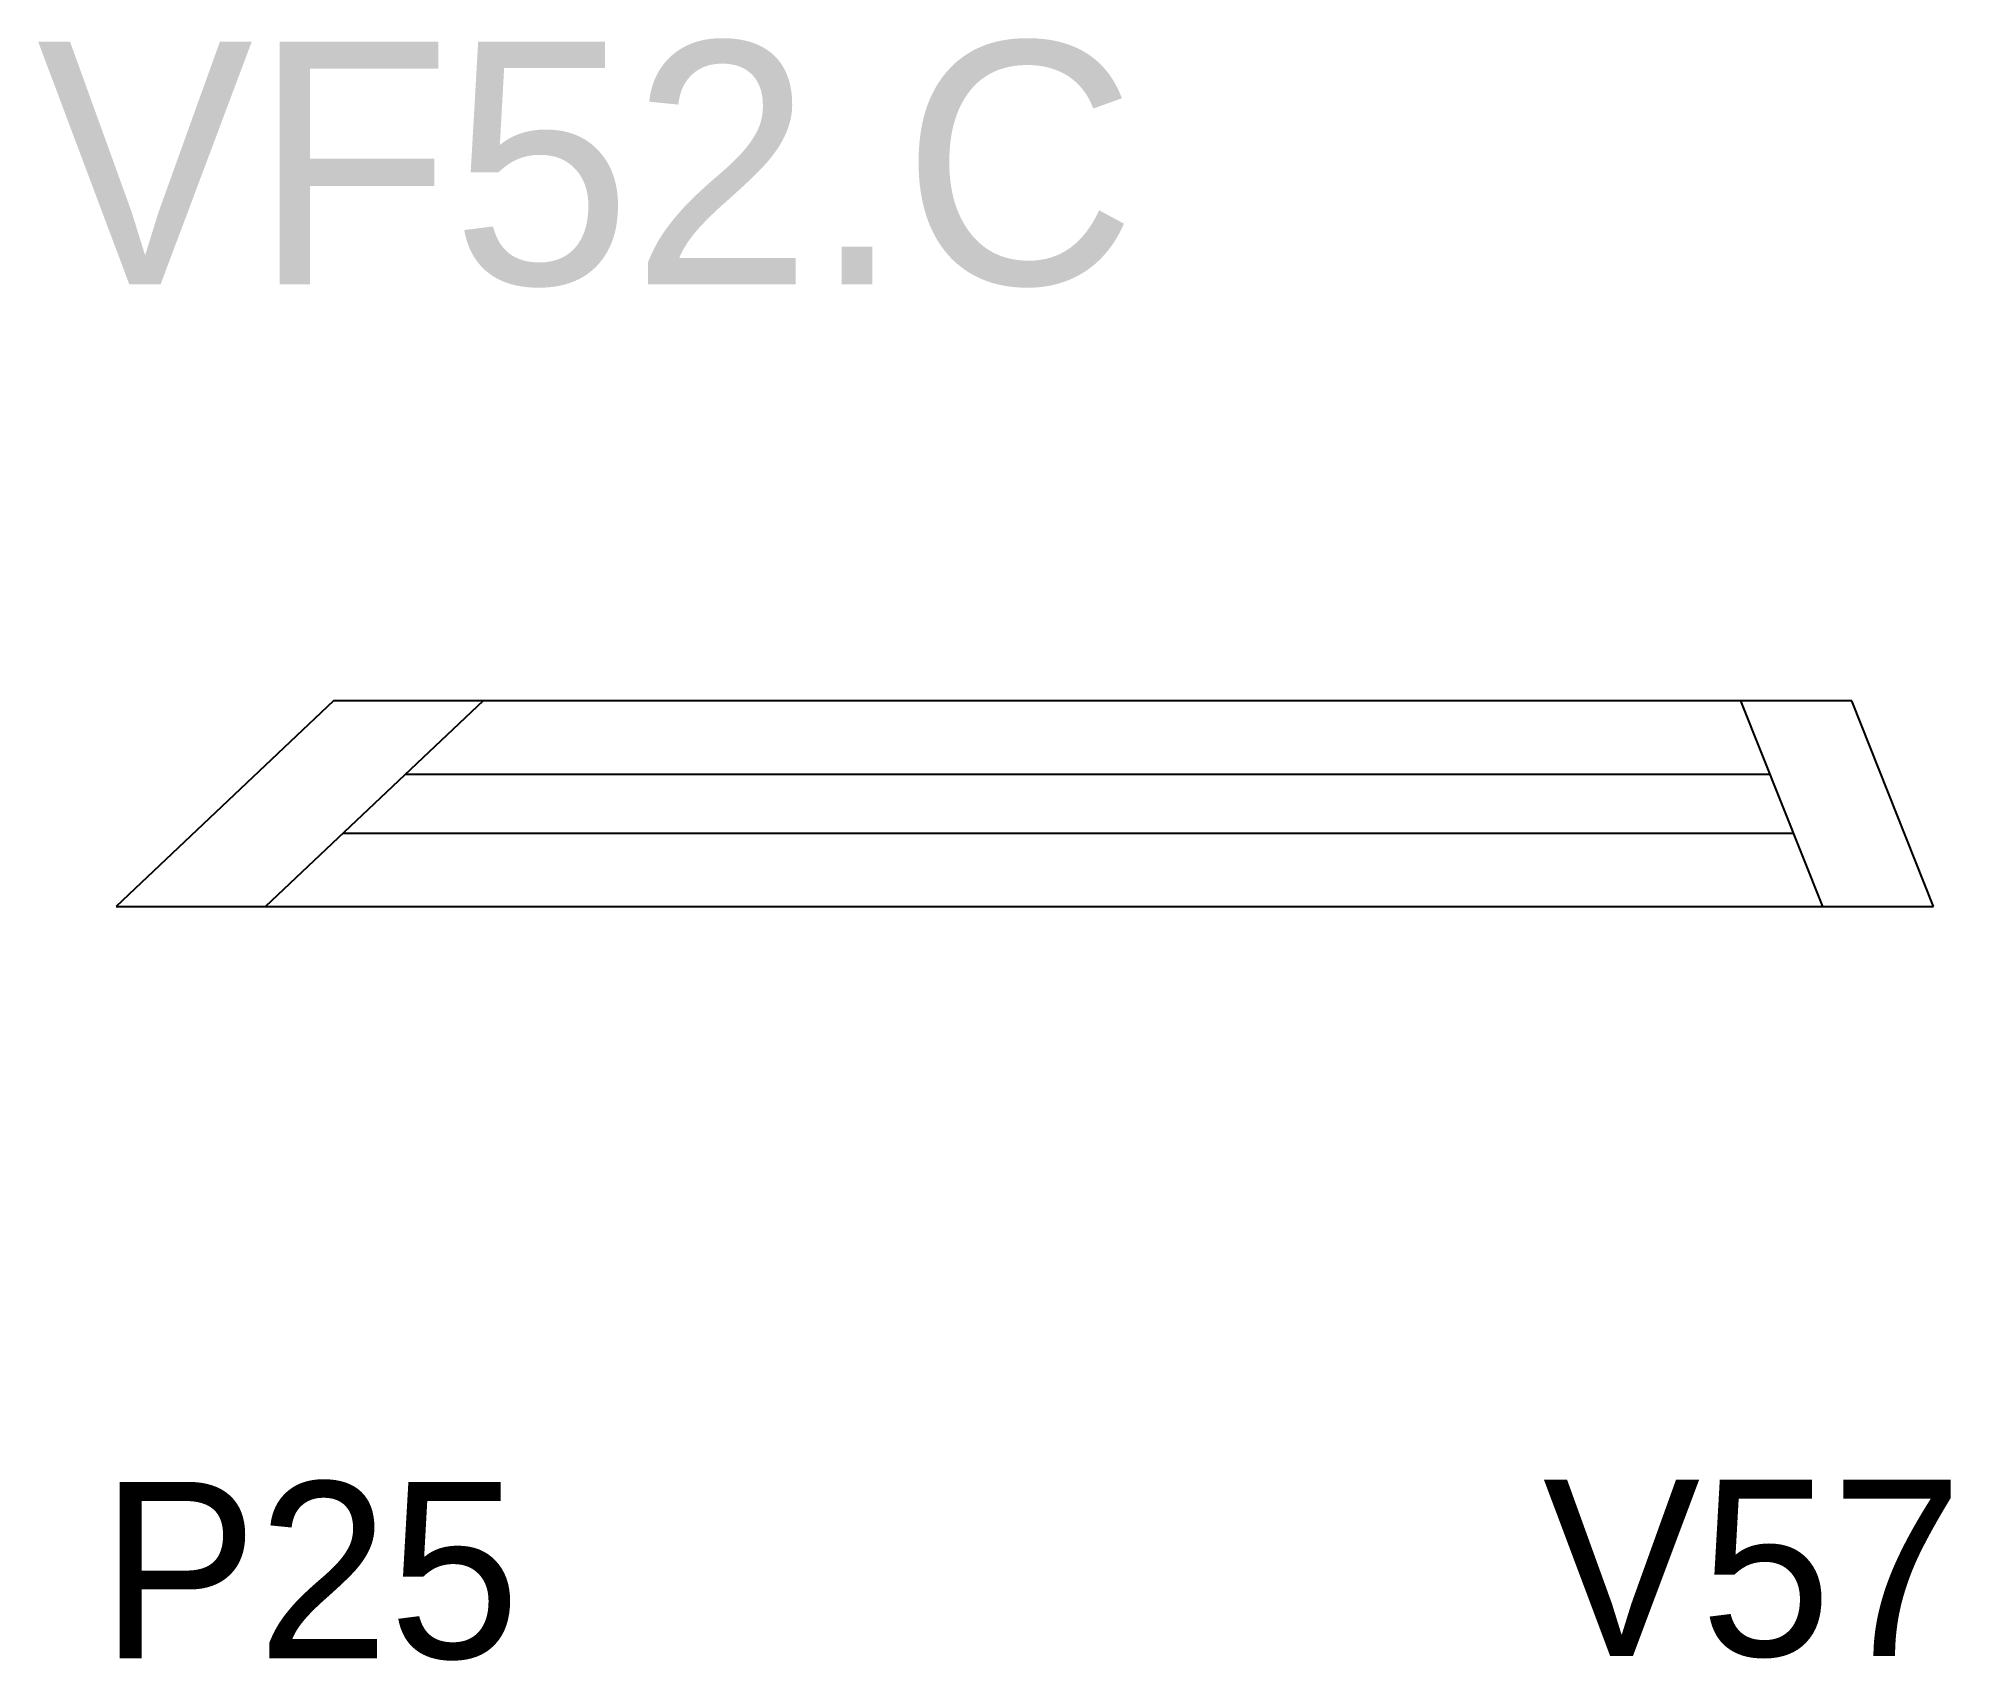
# Model space of a CAD drawing. Header units: metres. Extents: x 4534 to 4664, y 546 to 656.
import ezdxf

# ---------------------------------------------------------------- set-up
doc = ezdxf.new("R2010")
doc.units = ezdxf.units.M
for name, color, linetype in [('5', 7, 'Continuous'), ('NOMENCLATURA', 7, 'Continuous'), ('Painéis', 7, 'Continuous'), ('SARR_2.2x7', 7, 'Continuous'), ('SARR_EDITAR', 7, 'Continuous')]:
    doc.layers.add(name, color=color, linetype=linetype)

msp = doc.modelspace()

# ---------------------------------------------------------------- linework, layer by layer
at = {"layer": 'Painéis', "color": 7, "lineweight": 25}
for p, q in [((4554.31, 611), (4539.52, 597)), ((4657.6, 611), (4554.31, 611)), ((4663.17, 597), (4657.6, 611)), ((4539.52, 597), (4663.17, 597))]:
    msp.add_line(p, q, dxfattribs=at)
at = {"layer": 'SARR_2.2x7', "color": 7, "lineweight": 25}
for p, q in [((4564.5, 611), (4549.7, 597)), ((4655.64, 597), (4650.06, 611))]:
    msp.add_line(p, q, dxfattribs=at)
at = {"layer": 'SARR_EDITAR', "color": 7, "lineweight": 25}
for p, q in [((4652.05, 606), (4559.21, 606)), ((4554.99, 602), (4653.65, 602))]:
    msp.add_line(p, q, dxfattribs=at)

# ---------------------------------------------------------------- texts
at = {"layer": '5', "color": 7, "lineweight": 25}
for s, p in [('P25', (4538.45, 545.86)), ('V57', (4636.59, 546.01))]:
    msp.add_text(s, height=12, dxfattribs=at).set_placement(p)
at = {"layer": 'NOMENCLATURA', "color": 7, "lineweight": 25}
msp.add_text('VF52.C', height=16.5, dxfattribs=at).set_placement((4534.13, 639.35))

doc.saveas('drawing.dxf')
